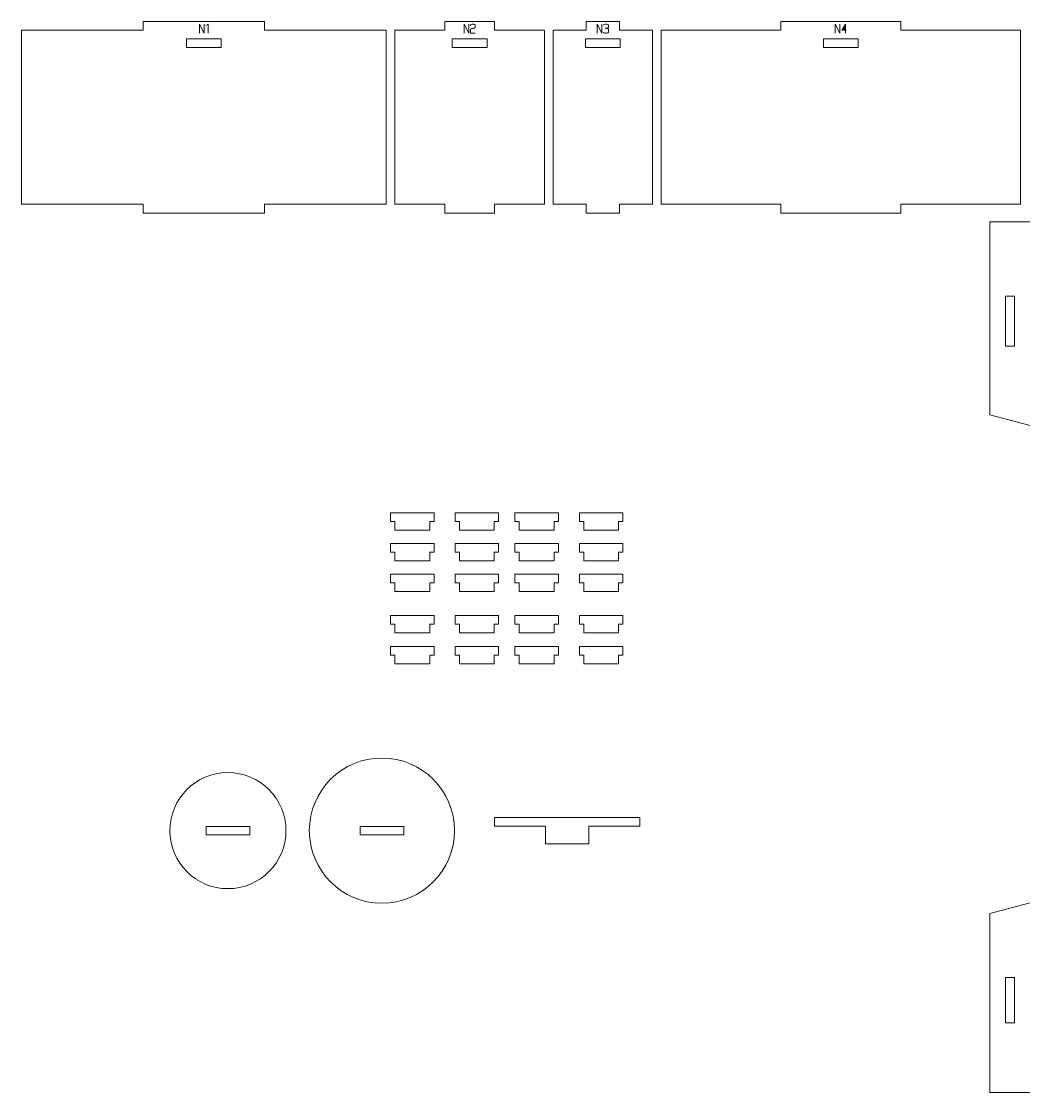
# Model space of a CAD drawing. Header units: centimetres. Extents: x -250 to 250, y -508 to 508.
# Drawn here: x 13.15 to 47.66, y 289.67 to 326.57 of the extents above; entities that cross this region are included whole.
import ezdxf

# ---------------------------------------------------------------- set-up
doc = ezdxf.new("R2010")
doc.units = ezdxf.units.CM
doc.header["$MEASUREMENT"] = 0
doc.layers.add('Capa 1', color=7, linetype='Continuous')

msp = doc.modelspace()

# ---------------------------------------------------------------- hatches: boundary and pattern name
at = {"layer": 'Capa 1', "true_color": 0x3e4095}
h = msp.add_hatch(color=175, dxfattribs=at)
edge = h.paths.add_edge_path()
edge.add_spline(control_points=[(19.28438, 326.16423), (19.28438, 326.16423), (19.28438, 326.48067), (19.28438, 326.48067), (19.28438, 326.48067), (19.44306, 326.16423), (19.44306, 326.16423), (19.44306, 326.16423), (19.44306, 326.48067), (19.44306, 326.48067), (19.44306, 326.48067), (19.44306, 326.16423), (19.44306, 326.16423), (19.44306, 326.16423), (19.28438, 326.48067), (19.28438, 326.48067), (19.28438, 326.48067), (19.28438, 326.16423), (19.28438, 326.16423)], knot_values=[0, 0, 0, 0, 0.16666667, 0.16666667, 0.16666667, 0.33333333, 0.33333333, 0.33333333, 0.5, 0.5, 0.5, 0.66666667, 0.66666667, 0.66666667, 0.83333333, 0.83333333, 0.83333333, 1, 1, 1, 1], degree=3, periodic=1)
h = msp.add_hatch(color=175, dxfattribs=at)
edge = h.paths.add_edge_path()
edge.add_spline(control_points=[(19.58064, 326.48113), (19.58064, 326.48113), (19.50451, 326.42839), (19.50451, 326.42839), (19.50451, 326.42839), (19.58064, 326.48113), (19.58064, 326.48113), (19.58064, 326.48113), (19.58064, 326.16423), (19.58064, 326.16423), (19.58064, 326.16423), (19.58064, 326.48113), (19.58064, 326.48113)], knot_values=[0, 0, 0, 0, 0.25, 0.25, 0.25, 0.5, 0.5, 0.5, 0.75, 0.75, 0.75, 1, 1, 1, 1], degree=3, periodic=1)
h = msp.add_hatch(color=175, dxfattribs=at)
edge = h.paths.add_edge_path()
edge.add_spline(control_points=[(28.39587, 326.16423), (28.39587, 326.16423), (28.39587, 326.48067), (28.39587, 326.48067), (28.39587, 326.48067), (28.55455, 326.16423), (28.55455, 326.16423), (28.55455, 326.16423), (28.55455, 326.48067), (28.55455, 326.48067), (28.55455, 326.48067), (28.55455, 326.16423), (28.55455, 326.16423), (28.55455, 326.16423), (28.39587, 326.48067), (28.39587, 326.48067), (28.39587, 326.48067), (28.39587, 326.16423), (28.39587, 326.16423)], knot_values=[0, 0, 0, 0, 0.16666667, 0.16666667, 0.16666667, 0.33333333, 0.33333333, 0.33333333, 0.5, 0.5, 0.5, 0.66666667, 0.66666667, 0.66666667, 0.83333333, 0.83333333, 0.83333333, 1, 1, 1, 1], degree=3, periodic=1)
h = msp.add_hatch(color=175, dxfattribs=at)
edge = h.paths.add_edge_path()
edge.add_spline(control_points=[(28.61554, 326.16423), (28.61554, 326.16423), (28.61554, 326.29677), (28.61554, 326.29677), (28.61646, 326.30869), (28.62731, 326.31786), (28.6481, 326.32428), (28.65666, 326.3249), (28.66484, 326.32589), (28.67264, 326.32727), (28.68043, 326.32864), (28.68831, 326.33009), (28.69626, 326.33162), (28.71093, 326.33407), (28.72217, 326.33606), (28.72996, 326.33758), (28.73776, 326.33911), (28.74533, 326.3411), (28.75267, 326.34355), (28.77162, 326.35058), (28.7811, 326.3596), (28.7811, 326.3706), (28.7811, 326.3706), (28.7811, 326.44536), (28.7811, 326.44536), (28.7811, 326.45514), (28.77323, 326.46347), (28.75748, 326.47035), (28.74174, 326.47723), (28.72209, 326.48067), (28.69855, 326.48067), (28.67501, 326.48067), (28.65536, 326.47723), (28.63962, 326.47035), (28.62387, 326.46347), (28.616, 326.45514), (28.616, 326.44536), (28.616, 326.44536), (28.616, 326.42289), (28.616, 326.42289), (28.616, 326.42289), (28.616, 326.44536), (28.616, 326.44536), (28.616, 326.45514), (28.62387, 326.46347), (28.63962, 326.47035), (28.65536, 326.47723), (28.67501, 326.48067), (28.69855, 326.48067), (28.72209, 326.48067), (28.74174, 326.47723), (28.75748, 326.47035), (28.77323, 326.46347), (28.7811, 326.45514), (28.7811, 326.44536), (28.7811, 326.44536), (28.7811, 326.3706), (28.7811, 326.3706), (28.7811, 326.3596), (28.77162, 326.35058), (28.75267, 326.34355), (28.74533, 326.3411), (28.73776, 326.33911), (28.72996, 326.33758), (28.72217, 326.33606), (28.71093, 326.33407), (28.69626, 326.33162), (28.68831, 326.33009), (28.68043, 326.32864), (28.67264, 326.32727), (28.66484, 326.32589), (28.65666, 326.3249), (28.6481, 326.32428), (28.62731, 326.31786), (28.61646, 326.30869), (28.61554, 326.29677), (28.61554, 326.29677), (28.61554, 326.16423), (28.61554, 326.16423), (28.61554, 326.16423), (28.77239, 326.16423), (28.77239, 326.16423), (28.77239, 326.16423), (28.61554, 326.16423), (28.61554, 326.16423)], knot_values=[0, 0, 0, 0, 0.03571429, 0.03571429, 0.03571429, 0.07142857, 0.07142857, 0.07142857, 0.10714286, 0.10714286, 0.10714286, 0.14285714, 0.14285714, 0.14285714, 0.17857143, 0.17857143, 0.17857143, 0.21428571, 0.21428571, 0.21428571, 0.25, 0.25, 0.25, 0.28571429, 0.28571429, 0.28571429, 0.32142857, 0.32142857, 0.32142857, 0.35714286, 0.35714286, 0.35714286, 0.39285714, 0.39285714, 0.39285714, 0.42857143, 0.42857143, 0.42857143, 0.46428571, 0.46428571, 0.46428571, 0.5, 0.5, 0.5, 0.53571429, 0.53571429, 0.53571429, 0.57142857, 0.57142857, 0.57142857, 0.60714286, 0.60714286, 0.60714286, 0.64285714, 0.64285714, 0.64285714, 0.67857143, 0.67857143, 0.67857143, 0.71428571, 0.71428571, 0.71428571, 0.75, 0.75, 0.75, 0.78571429, 0.78571429, 0.78571429, 0.82142857, 0.82142857, 0.82142857, 0.85714286, 0.85714286, 0.85714286, 0.89285714, 0.89285714, 0.89285714, 0.92857143, 0.92857143, 0.92857143, 0.96428571, 0.96428571, 0.96428571, 1, 1, 1, 1], degree=3, periodic=1)
h = msp.add_hatch(color=175, dxfattribs=at)
edge = h.paths.add_edge_path()
edge.add_spline(control_points=[(32.97837, 326.16423), (32.97837, 326.16423), (32.97837, 326.48067), (32.97837, 326.48067), (32.97837, 326.48067), (33.13705, 326.16423), (33.13705, 326.16423), (33.13705, 326.16423), (33.13705, 326.48067), (33.13705, 326.48067), (33.13705, 326.48067), (33.13705, 326.16423), (33.13705, 326.16423), (33.13705, 326.16423), (32.97837, 326.48067), (32.97837, 326.48067), (32.97837, 326.48067), (32.97837, 326.16423), (32.97837, 326.16423)], knot_values=[0, 0, 0, 0, 0.16666667, 0.16666667, 0.16666667, 0.33333333, 0.33333333, 0.33333333, 0.5, 0.5, 0.5, 0.66666667, 0.66666667, 0.66666667, 0.83333333, 0.83333333, 0.83333333, 1, 1, 1, 1], degree=3, periodic=1)
h = msp.add_hatch(color=175, dxfattribs=at)
edge = h.paths.add_edge_path()
edge.add_spline(control_points=[(33.28105, 326.16423), (33.25751, 326.16423), (33.23786, 326.16767), (33.22212, 326.17455), (33.20637, 326.18143), (33.1985, 326.18976), (33.1985, 326.19954), (33.1985, 326.18976), (33.20637, 326.18143), (33.22212, 326.17455), (33.23786, 326.16767), (33.25751, 326.16423), (33.28105, 326.16423), (33.30459, 326.16423), (33.32424, 326.16767), (33.33998, 326.17455), (33.35573, 326.18143), (33.3636, 326.18976), (33.3636, 326.19954), (33.3636, 326.19954), (33.3636, 326.30273), (33.3636, 326.30273), (33.3636, 326.31099), (33.35794, 326.31817), (33.34663, 326.32428), (33.33532, 326.3304), (33.30215, 326.33453), (33.24711, 326.33667), (33.30184, 326.34003), (33.33471, 326.34401), (33.34571, 326.34859), (33.35672, 326.35318), (33.36268, 326.36067), (33.3636, 326.37106), (33.3636, 326.37106), (33.3636, 326.44536), (33.3636, 326.44536), (33.3636, 326.45514), (33.35573, 326.46347), (33.33998, 326.47035), (33.32424, 326.47723), (33.30459, 326.48067), (33.28105, 326.48067), (33.25751, 326.48067), (33.23786, 326.47723), (33.22212, 326.47035), (33.20637, 326.46347), (33.1985, 326.45514), (33.1985, 326.44536), (33.1985, 326.45514), (33.20637, 326.46347), (33.22212, 326.47035), (33.23786, 326.47723), (33.25751, 326.48067), (33.28105, 326.48067), (33.30459, 326.48067), (33.32424, 326.47723), (33.33998, 326.47035), (33.35573, 326.46347), (33.3636, 326.45514), (33.3636, 326.44536), (33.3636, 326.44536), (33.3636, 326.37106), (33.3636, 326.37106), (33.36268, 326.36067), (33.35672, 326.35318), (33.34571, 326.34859), (33.33471, 326.34401), (33.30184, 326.34003), (33.24711, 326.33667), (33.30215, 326.33453), (33.33532, 326.3304), (33.34663, 326.32428), (33.35794, 326.31817), (33.3636, 326.31099), (33.3636, 326.30273), (33.3636, 326.30273), (33.3636, 326.19954), (33.3636, 326.19954), (33.3636, 326.18976), (33.35573, 326.18143), (33.33998, 326.17455), (33.32424, 326.16767), (33.30459, 326.16423), (33.28105, 326.16423)], knot_values=[0, 0, 0, 0, 0.03571429, 0.03571429, 0.03571429, 0.07142857, 0.07142857, 0.07142857, 0.10714286, 0.10714286, 0.10714286, 0.14285714, 0.14285714, 0.14285714, 0.17857143, 0.17857143, 0.17857143, 0.21428571, 0.21428571, 0.21428571, 0.25, 0.25, 0.25, 0.28571429, 0.28571429, 0.28571429, 0.32142857, 0.32142857, 0.32142857, 0.35714286, 0.35714286, 0.35714286, 0.39285714, 0.39285714, 0.39285714, 0.42857143, 0.42857143, 0.42857143, 0.46428571, 0.46428571, 0.46428571, 0.5, 0.5, 0.5, 0.53571429, 0.53571429, 0.53571429, 0.57142857, 0.57142857, 0.57142857, 0.60714286, 0.60714286, 0.60714286, 0.64285714, 0.64285714, 0.64285714, 0.67857143, 0.67857143, 0.67857143, 0.71428571, 0.71428571, 0.71428571, 0.75, 0.75, 0.75, 0.78571429, 0.78571429, 0.78571429, 0.82142857, 0.82142857, 0.82142857, 0.85714286, 0.85714286, 0.85714286, 0.89285714, 0.89285714, 0.89285714, 0.92857143, 0.92857143, 0.92857143, 0.96428571, 0.96428571, 0.96428571, 1, 1, 1, 1], degree=3, periodic=1)
h = msp.add_hatch(color=175, dxfattribs=at)
edge = h.paths.add_edge_path()
edge.add_spline(control_points=[(41.17687, 326.16423), (41.17687, 326.16423), (41.17687, 326.48067), (41.17687, 326.48067), (41.17687, 326.48067), (41.33555, 326.16423), (41.33555, 326.16423), (41.33555, 326.16423), (41.33555, 326.48067), (41.33555, 326.48067), (41.33555, 326.48067), (41.33555, 326.16423), (41.33555, 326.16423), (41.33555, 326.16423), (41.17687, 326.48067), (41.17687, 326.48067), (41.17687, 326.48067), (41.17687, 326.16423), (41.17687, 326.16423)], knot_values=[0, 0, 0, 0, 0.16666667, 0.16666667, 0.16666667, 0.33333333, 0.33333333, 0.33333333, 0.5, 0.5, 0.5, 0.66666667, 0.66666667, 0.66666667, 0.83333333, 0.83333333, 0.83333333, 1, 1, 1, 1], degree=3, periodic=1)
h = msp.add_hatch(color=175, dxfattribs=at)
edge = h.paths.add_edge_path()
edge.add_spline(control_points=[(41.52679, 326.26879), (41.52679, 326.26879), (41.52679, 326.48113), (41.52679, 326.48113), (41.52679, 326.48113), (41.397, 326.26879), (41.397, 326.26879), (41.397, 326.26879), (41.52679, 326.26879), (41.52679, 326.26879)], knot_values=[0, 0, 0, 0, 0.33333333, 0.33333333, 0.33333333, 0.66666667, 0.66666667, 0.66666667, 1, 1, 1, 1], degree=3, periodic=1)
h = msp.add_hatch(color=175, dxfattribs=at)
edge = h.paths.add_edge_path()
edge.add_spline(control_points=[(41.52679, 326.26879), (41.52679, 326.26879), (41.52679, 326.16423), (41.52679, 326.16423), (41.52679, 326.16423), (41.52679, 326.26879), (41.52679, 326.26879), (41.52679, 326.26879), (41.397, 326.26879), (41.397, 326.26879), (41.397, 326.26879), (41.52679, 326.48113), (41.52679, 326.48113), (41.52679, 326.48113), (41.52679, 326.26879), (41.52679, 326.26879), (41.52679, 326.26879), (41.5566, 326.26879), (41.5566, 326.26879), (41.5566, 326.26879), (41.52679, 326.26879), (41.52679, 326.26879)], knot_values=[0, 0, 0, 0, 0.14285714, 0.14285714, 0.14285714, 0.28571429, 0.28571429, 0.28571429, 0.42857143, 0.42857143, 0.42857143, 0.57142857, 0.57142857, 0.57142857, 0.71428571, 0.71428571, 0.71428571, 0.85714286, 0.85714286, 0.85714286, 1, 1, 1, 1], degree=3, periodic=1)

# ---------------------------------------------------------------- linework, layer by layer
at = {"layer": 'Capa 1', "color": 240, "lineweight": 9}
for points, knots in [([(13.1506, 326.27063), (13.1506, 326.27063), (13.1506, 320.27063), (13.1506, 320.27063), (13.1506, 320.27063), (17.33854, 320.27063), (17.33854, 320.27063), (17.33854, 320.27063), (17.33854, 319.97063), (17.33854, 319.97063), (17.33854, 319.97063), (21.52647, 319.97063), (21.52647, 319.97063), (21.52647, 319.97063), (21.52647, 320.27063), (21.52647, 320.27063), (21.52647, 320.27063), (25.71441, 320.27063), (25.71441, 320.27063), (25.71441, 320.27063), (25.71441, 326.27063), (25.71441, 326.27063), (25.71441, 326.27063), (21.52647, 326.27063), (21.52647, 326.27063), (21.52647, 326.27063), (21.52647, 326.57063), (21.52647, 326.57063), (21.52647, 326.57063), (17.33854, 326.57063), (17.33854, 326.57063), (17.33854, 326.57063), (17.33854, 326.27063), (17.33854, 326.27063), (17.33854, 326.27063), (13.1506, 326.27063), (13.1506, 326.27063)], [0, 0, 0, 0, 0.08333333, 0.08333333, 0.08333333, 0.16666667, 0.16666667, 0.16666667, 0.25, 0.25, 0.25, 0.33333333, 0.33333333, 0.33333333, 0.41666667, 0.41666667, 0.41666667, 0.5, 0.5, 0.5, 0.58333333, 0.58333333, 0.58333333, 0.66666667, 0.66666667, 0.66666667, 0.75, 0.75, 0.75, 0.83333333, 0.83333333, 0.83333333, 0.91666667, 0.91666667, 0.91666667, 1, 1, 1, 1]), ([(26.01441, 326.27063), (26.01441, 326.27063), (26.01441, 320.27063), (26.01441, 320.27063), (26.01441, 320.27063), (27.73046, 320.27063), (27.73046, 320.27063), (27.73046, 320.27063), (27.73046, 319.97063), (27.73046, 319.97063), (27.73046, 319.97063), (29.44651, 319.97063), (29.44651, 319.97063), (29.44651, 319.97063), (29.44651, 320.27063), (29.44651, 320.27063), (29.44651, 320.27063), (31.16256, 320.27063), (31.16256, 320.27063), (31.16256, 320.27063), (31.16256, 326.27063), (31.16256, 326.27063), (31.16256, 326.27063), (29.44651, 326.27063), (29.44651, 326.27063), (29.44651, 326.27063), (29.44651, 326.57063), (29.44651, 326.57063), (29.44651, 326.57063), (27.73046, 326.57063), (27.73046, 326.57063), (27.73046, 326.57063), (27.73046, 326.27063), (27.73046, 326.27063), (27.73046, 326.27063), (26.01441, 326.27063), (26.01441, 326.27063)], [0, 0, 0, 0, 0.08333333, 0.08333333, 0.08333333, 0.16666667, 0.16666667, 0.16666667, 0.25, 0.25, 0.25, 0.33333333, 0.33333333, 0.33333333, 0.41666667, 0.41666667, 0.41666667, 0.5, 0.5, 0.5, 0.58333333, 0.58333333, 0.58333333, 0.66666667, 0.66666667, 0.66666667, 0.75, 0.75, 0.75, 0.83333333, 0.83333333, 0.83333333, 0.91666667, 0.91666667, 0.91666667, 1, 1, 1, 1]), ([(31.46256, 326.27063), (31.46256, 326.27063), (31.46256, 320.27063), (31.46256, 320.27063), (31.46256, 320.27063), (32.60151, 320.27063), (32.60151, 320.27063), (32.60151, 320.27063), (32.60151, 319.97063), (32.60151, 319.97063), (32.60151, 319.97063), (33.74046, 319.97063), (33.74046, 319.97063), (33.74046, 319.97063), (33.74046, 320.27063), (33.74046, 320.27063), (33.74046, 320.27063), (34.87941, 320.27063), (34.87941, 320.27063), (34.87941, 320.27063), (34.87941, 326.27063), (34.87941, 326.27063), (34.87941, 326.27063), (33.74046, 326.27063), (33.74046, 326.27063), (33.74046, 326.27063), (33.74046, 326.57063), (33.74046, 326.57063), (33.74046, 326.57063), (32.60151, 326.57063), (32.60151, 326.57063), (32.60151, 326.57063), (32.60151, 326.27063), (32.60151, 326.27063), (32.60151, 326.27063), (31.46256, 326.27063), (31.46256, 326.27063)], [0, 0, 0, 0, 0.08333333, 0.08333333, 0.08333333, 0.16666667, 0.16666667, 0.16666667, 0.25, 0.25, 0.25, 0.33333333, 0.33333333, 0.33333333, 0.41666667, 0.41666667, 0.41666667, 0.5, 0.5, 0.5, 0.58333333, 0.58333333, 0.58333333, 0.66666667, 0.66666667, 0.66666667, 0.75, 0.75, 0.75, 0.83333333, 0.83333333, 0.83333333, 0.91666667, 0.91666667, 0.91666667, 1, 1, 1, 1]), ([(35.17941, 326.27063), (35.17941, 326.27063), (35.17941, 320.27063), (35.17941, 320.27063), (35.17941, 320.27063), (39.3043, 320.27063), (39.3043, 320.27063), (39.3043, 320.27063), (39.3043, 319.97063), (39.3043, 319.97063), (39.3043, 319.97063), (43.42918, 319.97063), (43.42918, 319.97063), (43.42918, 319.97063), (43.42918, 320.27063), (43.42918, 320.27063), (43.42918, 320.27063), (47.55407, 320.27063), (47.55407, 320.27063), (47.55407, 320.27063), (47.55407, 326.27063), (47.55407, 326.27063), (47.55407, 326.27063), (43.42918, 326.27063), (43.42918, 326.27063), (43.42918, 326.27063), (43.42918, 326.57063), (43.42918, 326.57063), (43.42918, 326.57063), (39.3043, 326.57063), (39.3043, 326.57063), (39.3043, 326.57063), (39.3043, 326.27063), (39.3043, 326.27063), (39.3043, 326.27063), (35.17941, 326.27063), (35.17941, 326.27063)], [0, 0, 0, 0, 0.08333333, 0.08333333, 0.08333333, 0.16666667, 0.16666667, 0.16666667, 0.25, 0.25, 0.25, 0.33333333, 0.33333333, 0.33333333, 0.41666667, 0.41666667, 0.41666667, 0.5, 0.5, 0.5, 0.58333333, 0.58333333, 0.58333333, 0.66666667, 0.66666667, 0.66666667, 0.75, 0.75, 0.75, 0.83333333, 0.83333333, 0.83333333, 0.91666667, 0.91666667, 0.91666667, 1, 1, 1, 1]), ([(18.83251, 325.67076), (18.83251, 325.67076), (20.03251, 325.67076), (20.03251, 325.67076), (20.03251, 325.67076), (20.03251, 325.97076), (20.03251, 325.97076), (20.03251, 325.97076), (18.83251, 325.97076), (18.83251, 325.97076), (18.83251, 325.97076), (18.83251, 325.67076), (18.83251, 325.67076)], [0, 0, 0, 0, 0.25, 0.25, 0.25, 0.5, 0.5, 0.5, 0.75, 0.75, 0.75, 1, 1, 1, 1]), ([(27.98849, 325.67076), (27.98849, 325.67076), (29.18849, 325.67076), (29.18849, 325.67076), (29.18849, 325.67076), (29.18849, 325.97076), (29.18849, 325.97076), (29.18849, 325.97076), (27.98849, 325.97076), (27.98849, 325.97076), (27.98849, 325.97076), (27.98849, 325.67076), (27.98849, 325.67076)], [0, 0, 0, 0, 0.25, 0.25, 0.25, 0.5, 0.5, 0.5, 0.75, 0.75, 0.75, 1, 1, 1, 1]), ([(32.57099, 325.67076), (32.57099, 325.67076), (33.77099, 325.67076), (33.77099, 325.67076), (33.77099, 325.67076), (33.77099, 325.97076), (33.77099, 325.97076), (33.77099, 325.97076), (32.57099, 325.97076), (32.57099, 325.97076), (32.57099, 325.97076), (32.57099, 325.67076), (32.57099, 325.67076)], [0, 0, 0, 0, 0.25, 0.25, 0.25, 0.5, 0.5, 0.5, 0.75, 0.75, 0.75, 1, 1, 1, 1]), ([(40.76674, 325.67076), (40.76674, 325.67076), (41.96674, 325.67076), (41.96674, 325.67076), (41.96674, 325.67076), (41.96674, 325.97076), (41.96674, 325.97076), (41.96674, 325.97076), (40.76674, 325.97076), (40.76674, 325.97076), (40.76674, 325.97076), (40.76674, 325.67076), (40.76674, 325.67076)], [0, 0, 0, 0, 0.25, 0.25, 0.25, 0.5, 0.5, 0.5, 0.75, 0.75, 0.75, 1, 1, 1, 1]), ([(79.53758, 319.67063), (79.53758, 319.67063), (79.53758, 313.01846), (79.53758, 313.01846), (79.53758, 313.01846), (76.23323, 312.14889), (76.23323, 312.14889), (76.23323, 312.14889), (76.23323, 289.67064), (76.23323, 289.67064), (76.23323, 289.67064), (67.18975, 289.67064), (67.18975, 289.67064), (67.18975, 289.67064), (57.40714, 306.19237), (57.40714, 306.19237), (57.40714, 306.19237), (57.40714, 296.71411), (57.40714, 296.71411), (57.40714, 296.71411), (60.71148, 295.84454), (60.71148, 295.84454), (60.71148, 295.84454), (60.71148, 289.67064), (60.71148, 289.67064), (60.71148, 289.67064), (46.49409, 289.67064), (46.49409, 289.67064), (46.49409, 289.67064), (46.49409, 295.84454), (46.49409, 295.84454), (46.49409, 295.84454), (49.79844, 296.71411), (49.79844, 296.71411), (49.79844, 296.71411), (49.79844, 312.14889), (49.79844, 312.14889), (49.79844, 312.14889), (46.49409, 313.01846), (46.49409, 313.01846), (46.49409, 313.01846), (46.49409, 319.67063), (46.49409, 319.67063), (46.49409, 319.67063), (59.53758, 319.67063), (59.53758, 319.67063), (59.53758, 319.67063), (68.58106, 303.40976), (68.58106, 303.40976), (68.58106, 303.40976), (68.58106, 312.14889), (68.58106, 312.14889), (68.58106, 312.14889), (65.27671, 313.01846), (65.27671, 313.01846), (65.27671, 313.01846), (65.27671, 319.66917), (65.27671, 319.66917), (65.27671, 319.66917), (79.53758, 319.67063), (79.53758, 319.67063)], [0, 0, 0, 0, 0.05, 0.05, 0.05, 0.1, 0.1, 0.1, 0.15, 0.15, 0.15, 0.2, 0.2, 0.2, 0.25, 0.25, 0.25, 0.3, 0.3, 0.3, 0.35, 0.35, 0.35, 0.4, 0.4, 0.4, 0.45, 0.45, 0.45, 0.5, 0.5, 0.5, 0.55, 0.55, 0.55, 0.6, 0.6, 0.6, 0.65, 0.65, 0.65, 0.7, 0.7, 0.7, 0.75, 0.75, 0.75, 0.8, 0.8, 0.8, 0.85, 0.85, 0.85, 0.9, 0.9, 0.9, 0.95, 0.95, 0.95, 1, 1, 1, 1]), ([(47.34262, 315.38909), (47.34262, 315.38909), (47.34262, 317.10559), (47.34262, 317.10559), (47.34262, 317.10559), (47.04262, 317.10559), (47.04262, 317.10559), (47.04262, 317.10559), (47.04262, 315.38909), (47.04262, 315.38909), (47.04262, 315.38909), (47.34262, 315.38909), (47.34262, 315.38909)], [0, 0, 0, 0, 0.25, 0.25, 0.25, 0.5, 0.5, 0.5, 0.75, 0.75, 0.75, 1, 1, 1, 1]), ([(27.21391, 309.34676), (27.21391, 309.34676), (27.21391, 309.04676), (27.21391, 309.04676), (27.21391, 309.04676), (26.01391, 309.04676), (26.01391, 309.04676), (26.01391, 309.04676), (26.01391, 309.34676), (26.01391, 309.34676), (26.01391, 309.34676), (25.86391, 309.34676), (25.86391, 309.34676), (25.86391, 309.34676), (25.86391, 309.64676), (25.86391, 309.64676), (25.86391, 309.64676), (27.36391, 309.64676), (27.36391, 309.64676), (27.36391, 309.64676), (27.36391, 309.34676), (27.36391, 309.34676), (27.36391, 309.34676), (27.21391, 309.34676), (27.21391, 309.34676)], [0, 0, 0, 0, 0.125, 0.125, 0.125, 0.25, 0.25, 0.25, 0.375, 0.375, 0.375, 0.5, 0.5, 0.5, 0.625, 0.625, 0.625, 0.75, 0.75, 0.75, 0.875, 0.875, 0.875, 1, 1, 1, 1]), ([(29.43424, 309.34676), (29.43424, 309.34676), (29.43424, 309.04676), (29.43424, 309.04676), (29.43424, 309.04676), (28.23424, 309.04676), (28.23424, 309.04676), (28.23424, 309.04676), (28.23424, 309.34676), (28.23424, 309.34676), (28.23424, 309.34676), (28.08424, 309.34676), (28.08424, 309.34676), (28.08424, 309.34676), (28.08424, 309.64676), (28.08424, 309.64676), (28.08424, 309.64676), (29.58424, 309.64676), (29.58424, 309.64676), (29.58424, 309.64676), (29.58424, 309.34676), (29.58424, 309.34676), (29.58424, 309.34676), (29.43424, 309.34676), (29.43424, 309.34676)], [0, 0, 0, 0, 0.125, 0.125, 0.125, 0.25, 0.25, 0.25, 0.375, 0.375, 0.375, 0.5, 0.5, 0.5, 0.625, 0.625, 0.625, 0.75, 0.75, 0.75, 0.875, 0.875, 0.875, 1, 1, 1, 1]), ([(31.49416, 309.34676), (31.49416, 309.34676), (31.49416, 309.04676), (31.49416, 309.04676), (31.49416, 309.04676), (30.29416, 309.04676), (30.29416, 309.04676), (30.29416, 309.04676), (30.29416, 309.34676), (30.29416, 309.34676), (30.29416, 309.34676), (30.14416, 309.34676), (30.14416, 309.34676), (30.14416, 309.34676), (30.14416, 309.64676), (30.14416, 309.64676), (30.14416, 309.64676), (31.64416, 309.64676), (31.64416, 309.64676), (31.64416, 309.64676), (31.64416, 309.34676), (31.64416, 309.34676), (31.64416, 309.34676), (31.49416, 309.34676), (31.49416, 309.34676)], [0, 0, 0, 0, 0.125, 0.125, 0.125, 0.25, 0.25, 0.25, 0.375, 0.375, 0.375, 0.5, 0.5, 0.5, 0.625, 0.625, 0.625, 0.75, 0.75, 0.75, 0.875, 0.875, 0.875, 1, 1, 1, 1]), ([(33.71449, 309.34676), (33.71449, 309.34676), (33.71449, 309.04676), (33.71449, 309.04676), (33.71449, 309.04676), (32.51449, 309.04676), (32.51449, 309.04676), (32.51449, 309.04676), (32.51449, 309.34676), (32.51449, 309.34676), (32.51449, 309.34676), (32.36449, 309.34676), (32.36449, 309.34676), (32.36449, 309.34676), (32.36449, 309.64676), (32.36449, 309.64676), (32.36449, 309.64676), (33.86449, 309.64676), (33.86449, 309.64676), (33.86449, 309.64676), (33.86449, 309.34676), (33.86449, 309.34676), (33.86449, 309.34676), (33.71449, 309.34676), (33.71449, 309.34676)], [0, 0, 0, 0, 0.125, 0.125, 0.125, 0.25, 0.25, 0.25, 0.375, 0.375, 0.375, 0.5, 0.5, 0.5, 0.625, 0.625, 0.625, 0.75, 0.75, 0.75, 0.875, 0.875, 0.875, 1, 1, 1, 1]), ([(27.21391, 308.29096), (27.21391, 308.29096), (27.21391, 307.99096), (27.21391, 307.99096), (27.21391, 307.99096), (26.01391, 307.99096), (26.01391, 307.99096), (26.01391, 307.99096), (26.01391, 308.29096), (26.01391, 308.29096), (26.01391, 308.29096), (25.86391, 308.29096), (25.86391, 308.29096), (25.86391, 308.29096), (25.86391, 308.59096), (25.86391, 308.59096), (25.86391, 308.59096), (27.36391, 308.59096), (27.36391, 308.59096), (27.36391, 308.59096), (27.36391, 308.29096), (27.36391, 308.29096), (27.36391, 308.29096), (27.21391, 308.29096), (27.21391, 308.29096)], [0, 0, 0, 0, 0.125, 0.125, 0.125, 0.25, 0.25, 0.25, 0.375, 0.375, 0.375, 0.5, 0.5, 0.5, 0.625, 0.625, 0.625, 0.75, 0.75, 0.75, 0.875, 0.875, 0.875, 1, 1, 1, 1]), ([(29.43424, 308.29096), (29.43424, 308.29096), (29.43424, 307.99096), (29.43424, 307.99096), (29.43424, 307.99096), (28.23424, 307.99096), (28.23424, 307.99096), (28.23424, 307.99096), (28.23424, 308.29096), (28.23424, 308.29096), (28.23424, 308.29096), (28.08424, 308.29096), (28.08424, 308.29096), (28.08424, 308.29096), (28.08424, 308.59096), (28.08424, 308.59096), (28.08424, 308.59096), (29.58424, 308.59096), (29.58424, 308.59096), (29.58424, 308.59096), (29.58424, 308.29096), (29.58424, 308.29096), (29.58424, 308.29096), (29.43424, 308.29096), (29.43424, 308.29096)], [0, 0, 0, 0, 0.125, 0.125, 0.125, 0.25, 0.25, 0.25, 0.375, 0.375, 0.375, 0.5, 0.5, 0.5, 0.625, 0.625, 0.625, 0.75, 0.75, 0.75, 0.875, 0.875, 0.875, 1, 1, 1, 1]), ([(31.49416, 308.29096), (31.49416, 308.29096), (31.49416, 307.99096), (31.49416, 307.99096), (31.49416, 307.99096), (30.29416, 307.99096), (30.29416, 307.99096), (30.29416, 307.99096), (30.29416, 308.29096), (30.29416, 308.29096), (30.29416, 308.29096), (30.14416, 308.29096), (30.14416, 308.29096), (30.14416, 308.29096), (30.14416, 308.59096), (30.14416, 308.59096), (30.14416, 308.59096), (31.64416, 308.59096), (31.64416, 308.59096), (31.64416, 308.59096), (31.64416, 308.29096), (31.64416, 308.29096), (31.64416, 308.29096), (31.49416, 308.29096), (31.49416, 308.29096)], [0, 0, 0, 0, 0.125, 0.125, 0.125, 0.25, 0.25, 0.25, 0.375, 0.375, 0.375, 0.5, 0.5, 0.5, 0.625, 0.625, 0.625, 0.75, 0.75, 0.75, 0.875, 0.875, 0.875, 1, 1, 1, 1]), ([(33.71449, 308.29096), (33.71449, 308.29096), (33.71449, 307.99096), (33.71449, 307.99096), (33.71449, 307.99096), (32.51449, 307.99096), (32.51449, 307.99096), (32.51449, 307.99096), (32.51449, 308.29096), (32.51449, 308.29096), (32.51449, 308.29096), (32.36449, 308.29096), (32.36449, 308.29096), (32.36449, 308.29096), (32.36449, 308.59096), (32.36449, 308.59096), (32.36449, 308.59096), (33.86449, 308.59096), (33.86449, 308.59096), (33.86449, 308.59096), (33.86449, 308.29096), (33.86449, 308.29096), (33.86449, 308.29096), (33.71449, 308.29096), (33.71449, 308.29096)], [0, 0, 0, 0, 0.125, 0.125, 0.125, 0.25, 0.25, 0.25, 0.375, 0.375, 0.375, 0.5, 0.5, 0.5, 0.625, 0.625, 0.625, 0.75, 0.75, 0.75, 0.875, 0.875, 0.875, 1, 1, 1, 1]), ([(27.21391, 307.23009), (27.21391, 307.23009), (27.21391, 306.93009), (27.21391, 306.93009), (27.21391, 306.93009), (26.01391, 306.93009), (26.01391, 306.93009), (26.01391, 306.93009), (26.01391, 307.23009), (26.01391, 307.23009), (26.01391, 307.23009), (25.86391, 307.23009), (25.86391, 307.23009), (25.86391, 307.23009), (25.86391, 307.53009), (25.86391, 307.53009), (25.86391, 307.53009), (27.36391, 307.53009), (27.36391, 307.53009), (27.36391, 307.53009), (27.36391, 307.23009), (27.36391, 307.23009), (27.36391, 307.23009), (27.21391, 307.23009), (27.21391, 307.23009)], [0, 0, 0, 0, 0.125, 0.125, 0.125, 0.25, 0.25, 0.25, 0.375, 0.375, 0.375, 0.5, 0.5, 0.5, 0.625, 0.625, 0.625, 0.75, 0.75, 0.75, 0.875, 0.875, 0.875, 1, 1, 1, 1]), ([(29.43424, 307.23009), (29.43424, 307.23009), (29.43424, 306.93009), (29.43424, 306.93009), (29.43424, 306.93009), (28.23424, 306.93009), (28.23424, 306.93009), (28.23424, 306.93009), (28.23424, 307.23009), (28.23424, 307.23009), (28.23424, 307.23009), (28.08424, 307.23009), (28.08424, 307.23009), (28.08424, 307.23009), (28.08424, 307.53009), (28.08424, 307.53009), (28.08424, 307.53009), (29.58424, 307.53009), (29.58424, 307.53009), (29.58424, 307.53009), (29.58424, 307.23009), (29.58424, 307.23009), (29.58424, 307.23009), (29.43424, 307.23009), (29.43424, 307.23009)], [0, 0, 0, 0, 0.125, 0.125, 0.125, 0.25, 0.25, 0.25, 0.375, 0.375, 0.375, 0.5, 0.5, 0.5, 0.625, 0.625, 0.625, 0.75, 0.75, 0.75, 0.875, 0.875, 0.875, 1, 1, 1, 1]), ([(31.49416, 307.23009), (31.49416, 307.23009), (31.49416, 306.93009), (31.49416, 306.93009), (31.49416, 306.93009), (30.29416, 306.93009), (30.29416, 306.93009), (30.29416, 306.93009), (30.29416, 307.23009), (30.29416, 307.23009), (30.29416, 307.23009), (30.14416, 307.23009), (30.14416, 307.23009), (30.14416, 307.23009), (30.14416, 307.53009), (30.14416, 307.53009), (30.14416, 307.53009), (31.64416, 307.53009), (31.64416, 307.53009), (31.64416, 307.53009), (31.64416, 307.23009), (31.64416, 307.23009), (31.64416, 307.23009), (31.49416, 307.23009), (31.49416, 307.23009)], [0, 0, 0, 0, 0.125, 0.125, 0.125, 0.25, 0.25, 0.25, 0.375, 0.375, 0.375, 0.5, 0.5, 0.5, 0.625, 0.625, 0.625, 0.75, 0.75, 0.75, 0.875, 0.875, 0.875, 1, 1, 1, 1]), ([(33.71449, 307.23009), (33.71449, 307.23009), (33.71449, 306.93009), (33.71449, 306.93009), (33.71449, 306.93009), (32.51449, 306.93009), (32.51449, 306.93009), (32.51449, 306.93009), (32.51449, 307.23009), (32.51449, 307.23009), (32.51449, 307.23009), (32.36449, 307.23009), (32.36449, 307.23009), (32.36449, 307.23009), (32.36449, 307.53009), (32.36449, 307.53009), (32.36449, 307.53009), (33.86449, 307.53009), (33.86449, 307.53009), (33.86449, 307.53009), (33.86449, 307.23009), (33.86449, 307.23009), (33.86449, 307.23009), (33.71449, 307.23009), (33.71449, 307.23009)], [0, 0, 0, 0, 0.125, 0.125, 0.125, 0.25, 0.25, 0.25, 0.375, 0.375, 0.375, 0.5, 0.5, 0.5, 0.625, 0.625, 0.625, 0.75, 0.75, 0.75, 0.875, 0.875, 0.875, 1, 1, 1, 1]), ([(27.21391, 305.80262), (27.21391, 305.80262), (27.21391, 305.50262), (27.21391, 305.50262), (27.21391, 305.50262), (26.01391, 305.50262), (26.01391, 305.50262), (26.01391, 305.50262), (26.01391, 305.80262), (26.01391, 305.80262), (26.01391, 305.80262), (25.86391, 305.80262), (25.86391, 305.80262), (25.86391, 305.80262), (25.86391, 306.10262), (25.86391, 306.10262), (25.86391, 306.10262), (27.36391, 306.10262), (27.36391, 306.10262), (27.36391, 306.10262), (27.36391, 305.80262), (27.36391, 305.80262), (27.36391, 305.80262), (27.21391, 305.80262), (27.21391, 305.80262)], [0, 0, 0, 0, 0.125, 0.125, 0.125, 0.25, 0.25, 0.25, 0.375, 0.375, 0.375, 0.5, 0.5, 0.5, 0.625, 0.625, 0.625, 0.75, 0.75, 0.75, 0.875, 0.875, 0.875, 1, 1, 1, 1]), ([(29.43424, 305.80262), (29.43424, 305.80262), (29.43424, 305.50262), (29.43424, 305.50262), (29.43424, 305.50262), (28.23424, 305.50262), (28.23424, 305.50262), (28.23424, 305.50262), (28.23424, 305.80262), (28.23424, 305.80262), (28.23424, 305.80262), (28.08424, 305.80262), (28.08424, 305.80262), (28.08424, 305.80262), (28.08424, 306.10262), (28.08424, 306.10262), (28.08424, 306.10262), (29.58424, 306.10262), (29.58424, 306.10262), (29.58424, 306.10262), (29.58424, 305.80262), (29.58424, 305.80262), (29.58424, 305.80262), (29.43424, 305.80262), (29.43424, 305.80262)], [0, 0, 0, 0, 0.125, 0.125, 0.125, 0.25, 0.25, 0.25, 0.375, 0.375, 0.375, 0.5, 0.5, 0.5, 0.625, 0.625, 0.625, 0.75, 0.75, 0.75, 0.875, 0.875, 0.875, 1, 1, 1, 1]), ([(31.49416, 305.80262), (31.49416, 305.80262), (31.49416, 305.50262), (31.49416, 305.50262), (31.49416, 305.50262), (30.29416, 305.50262), (30.29416, 305.50262), (30.29416, 305.50262), (30.29416, 305.80262), (30.29416, 305.80262), (30.29416, 305.80262), (30.14416, 305.80262), (30.14416, 305.80262), (30.14416, 305.80262), (30.14416, 306.10262), (30.14416, 306.10262), (30.14416, 306.10262), (31.64416, 306.10262), (31.64416, 306.10262), (31.64416, 306.10262), (31.64416, 305.80262), (31.64416, 305.80262), (31.64416, 305.80262), (31.49416, 305.80262), (31.49416, 305.80262)], [0, 0, 0, 0, 0.125, 0.125, 0.125, 0.25, 0.25, 0.25, 0.375, 0.375, 0.375, 0.5, 0.5, 0.5, 0.625, 0.625, 0.625, 0.75, 0.75, 0.75, 0.875, 0.875, 0.875, 1, 1, 1, 1]), ([(33.71449, 305.80262), (33.71449, 305.80262), (33.71449, 305.50262), (33.71449, 305.50262), (33.71449, 305.50262), (32.51449, 305.50262), (32.51449, 305.50262), (32.51449, 305.50262), (32.51449, 305.80262), (32.51449, 305.80262), (32.51449, 305.80262), (32.36449, 305.80262), (32.36449, 305.80262), (32.36449, 305.80262), (32.36449, 306.10262), (32.36449, 306.10262), (32.36449, 306.10262), (33.86449, 306.10262), (33.86449, 306.10262), (33.86449, 306.10262), (33.86449, 305.80262), (33.86449, 305.80262), (33.86449, 305.80262), (33.71449, 305.80262), (33.71449, 305.80262)], [0, 0, 0, 0, 0.125, 0.125, 0.125, 0.25, 0.25, 0.25, 0.375, 0.375, 0.375, 0.5, 0.5, 0.5, 0.625, 0.625, 0.625, 0.75, 0.75, 0.75, 0.875, 0.875, 0.875, 1, 1, 1, 1]), ([(27.21391, 304.74175), (27.21391, 304.74175), (27.21391, 304.44175), (27.21391, 304.44175), (27.21391, 304.44175), (26.01391, 304.44175), (26.01391, 304.44175), (26.01391, 304.44175), (26.01391, 304.74175), (26.01391, 304.74175), (26.01391, 304.74175), (25.86391, 304.74175), (25.86391, 304.74175), (25.86391, 304.74175), (25.86391, 305.04175), (25.86391, 305.04175), (25.86391, 305.04175), (27.36391, 305.04175), (27.36391, 305.04175), (27.36391, 305.04175), (27.36391, 304.74175), (27.36391, 304.74175), (27.36391, 304.74175), (27.21391, 304.74175), (27.21391, 304.74175)], [0, 0, 0, 0, 0.125, 0.125, 0.125, 0.25, 0.25, 0.25, 0.375, 0.375, 0.375, 0.5, 0.5, 0.5, 0.625, 0.625, 0.625, 0.75, 0.75, 0.75, 0.875, 0.875, 0.875, 1, 1, 1, 1]), ([(29.43424, 304.74175), (29.43424, 304.74175), (29.43424, 304.44175), (29.43424, 304.44175), (29.43424, 304.44175), (28.23424, 304.44175), (28.23424, 304.44175), (28.23424, 304.44175), (28.23424, 304.74175), (28.23424, 304.74175), (28.23424, 304.74175), (28.08424, 304.74175), (28.08424, 304.74175), (28.08424, 304.74175), (28.08424, 305.04175), (28.08424, 305.04175), (28.08424, 305.04175), (29.58424, 305.04175), (29.58424, 305.04175), (29.58424, 305.04175), (29.58424, 304.74175), (29.58424, 304.74175), (29.58424, 304.74175), (29.43424, 304.74175), (29.43424, 304.74175)], [0, 0, 0, 0, 0.125, 0.125, 0.125, 0.25, 0.25, 0.25, 0.375, 0.375, 0.375, 0.5, 0.5, 0.5, 0.625, 0.625, 0.625, 0.75, 0.75, 0.75, 0.875, 0.875, 0.875, 1, 1, 1, 1]), ([(31.49416, 304.74175), (31.49416, 304.74175), (31.49416, 304.44175), (31.49416, 304.44175), (31.49416, 304.44175), (30.29416, 304.44175), (30.29416, 304.44175), (30.29416, 304.44175), (30.29416, 304.74175), (30.29416, 304.74175), (30.29416, 304.74175), (30.14416, 304.74175), (30.14416, 304.74175), (30.14416, 304.74175), (30.14416, 305.04175), (30.14416, 305.04175), (30.14416, 305.04175), (31.64416, 305.04175), (31.64416, 305.04175), (31.64416, 305.04175), (31.64416, 304.74175), (31.64416, 304.74175), (31.64416, 304.74175), (31.49416, 304.74175), (31.49416, 304.74175)], [0, 0, 0, 0, 0.125, 0.125, 0.125, 0.25, 0.25, 0.25, 0.375, 0.375, 0.375, 0.5, 0.5, 0.5, 0.625, 0.625, 0.625, 0.75, 0.75, 0.75, 0.875, 0.875, 0.875, 1, 1, 1, 1]), ([(33.71449, 304.74175), (33.71449, 304.74175), (33.71449, 304.44175), (33.71449, 304.44175), (33.71449, 304.44175), (32.51449, 304.44175), (32.51449, 304.44175), (32.51449, 304.44175), (32.51449, 304.74175), (32.51449, 304.74175), (32.51449, 304.74175), (32.36449, 304.74175), (32.36449, 304.74175), (32.36449, 304.74175), (32.36449, 305.04175), (32.36449, 305.04175), (32.36449, 305.04175), (33.86449, 305.04175), (33.86449, 305.04175), (33.86449, 305.04175), (33.86449, 304.74175), (33.86449, 304.74175), (33.86449, 304.74175), (33.71449, 304.74175), (33.71449, 304.74175)], [0, 0, 0, 0, 0.125, 0.125, 0.125, 0.25, 0.25, 0.25, 0.375, 0.375, 0.375, 0.5, 0.5, 0.5, 0.625, 0.625, 0.625, 0.75, 0.75, 0.75, 0.875, 0.875, 0.875, 1, 1, 1, 1]), ([(25.56359, 301.19516), (26.9443, 301.19516), (28.06359, 300.07587), (28.06359, 298.69516), (28.06359, 297.31445), (26.9443, 296.19516), (25.56359, 296.19516), (24.18288, 296.19516), (23.06359, 297.31445), (23.06359, 298.69516), (23.06359, 300.07587), (24.18288, 301.19516), (25.56359, 301.19516)], [0, 0, 0, 0, 0.25, 0.25, 0.25, 0.5, 0.5, 0.5, 0.75, 0.75, 0.75, 1, 1, 1, 1]), ([(20.26093, 300.69516), (21.3655, 300.69516), (22.26093, 299.79973), (22.26093, 298.69516), (22.26093, 297.59059), (21.3655, 296.69516), (20.26093, 296.69516), (19.15636, 296.69516), (18.26093, 297.59059), (18.26093, 298.69516), (18.26093, 299.79973), (19.15636, 300.69516), (20.26093, 300.69516)], [0, 0, 0, 0, 0.25, 0.25, 0.25, 0.5, 0.5, 0.5, 0.75, 0.75, 0.75, 1, 1, 1, 1]), ([(29.44316, 299.14516), (29.44316, 299.14516), (34.44316, 299.14516), (34.44316, 299.14516), (34.44316, 299.14516), (34.44316, 298.84516), (34.44316, 298.84516), (34.44316, 298.84516), (32.69316, 298.84516), (32.69316, 298.84516), (32.69316, 298.84516), (32.69316, 298.24516), (32.69316, 298.24516), (32.69316, 298.24516), (31.19316, 298.24516), (31.19316, 298.24516), (31.19316, 298.24516), (31.19316, 298.84516), (31.19316, 298.84516), (31.19316, 298.84516), (29.44316, 298.84516), (29.44316, 298.84516), (29.44316, 298.84516), (29.44316, 299.14516), (29.44316, 299.14516)], [0, 0, 0, 0, 0.125, 0.125, 0.125, 0.25, 0.25, 0.25, 0.375, 0.375, 0.375, 0.5, 0.5, 0.5, 0.625, 0.625, 0.625, 0.75, 0.75, 0.75, 0.875, 0.875, 0.875, 1, 1, 1, 1]), ([(19.51093, 298.84016), (19.51093, 298.84016), (21.01093, 298.84016), (21.01093, 298.84016), (21.01093, 298.84016), (21.01093, 298.55016), (21.01093, 298.55016), (21.01093, 298.55016), (19.51093, 298.55016), (19.51093, 298.55016), (19.51093, 298.55016), (19.51093, 298.84016), (19.51093, 298.84016)], [0, 0, 0, 0, 0.25, 0.25, 0.25, 0.5, 0.5, 0.5, 0.75, 0.75, 0.75, 1, 1, 1, 1]), ([(24.81359, 298.84016), (24.81359, 298.84016), (26.31359, 298.84016), (26.31359, 298.84016), (26.31359, 298.84016), (26.31359, 298.55016), (26.31359, 298.55016), (26.31359, 298.55016), (24.81359, 298.55016), (24.81359, 298.55016), (24.81359, 298.55016), (24.81359, 298.84016), (24.81359, 298.84016)], [0, 0, 0, 0, 0.25, 0.25, 0.25, 0.5, 0.5, 0.5, 0.75, 0.75, 0.75, 1, 1, 1, 1]), ([(47.34262, 292.07625), (47.34262, 292.07625), (47.34262, 293.63334), (47.34262, 293.63334), (47.34262, 293.63334), (47.04262, 293.63334), (47.04262, 293.63334), (47.04262, 293.63334), (47.04262, 292.07625), (47.04262, 292.07625), (47.04262, 292.07625), (47.34262, 292.07625), (47.34262, 292.07625)], [0, 0, 0, 0, 0.25, 0.25, 0.25, 0.5, 0.5, 0.5, 0.75, 0.75, 0.75, 1, 1, 1, 1])]:
    msp.add_open_spline(points, degree=3, knots=knots, dxfattribs=at)
at = {"layer": 'Capa 1', "color": 114, "lineweight": 9}
for points, knots in [([(19.28438, 326.16423), (19.28438, 326.16423), (19.28438, 326.48067), (19.28438, 326.48067), (19.28438, 326.48067), (19.44306, 326.16423), (19.44306, 326.16423), (19.44306, 326.16423), (19.44306, 326.48067), (19.44306, 326.48067), (19.44306, 326.48067), (19.44306, 326.16423), (19.44306, 326.16423), (19.44306, 326.16423), (19.28438, 326.48067), (19.28438, 326.48067), (19.28438, 326.48067), (19.28438, 326.16423), (19.28438, 326.16423)], [0, 0, 0, 0, 0.16666667, 0.16666667, 0.16666667, 0.33333333, 0.33333333, 0.33333333, 0.5, 0.5, 0.5, 0.66666667, 0.66666667, 0.66666667, 0.83333333, 0.83333333, 0.83333333, 1, 1, 1, 1]), ([(19.58064, 326.48113), (19.58064, 326.48113), (19.50451, 326.42839), (19.50451, 326.42839), (19.50451, 326.42839), (19.58064, 326.48113), (19.58064, 326.48113), (19.58064, 326.48113), (19.58064, 326.16423), (19.58064, 326.16423), (19.58064, 326.16423), (19.58064, 326.48113), (19.58064, 326.48113)], [0, 0, 0, 0, 0.25, 0.25, 0.25, 0.5, 0.5, 0.5, 0.75, 0.75, 0.75, 1, 1, 1, 1]), ([(28.39587, 326.16423), (28.39587, 326.16423), (28.39587, 326.48067), (28.39587, 326.48067), (28.39587, 326.48067), (28.55455, 326.16423), (28.55455, 326.16423), (28.55455, 326.16423), (28.55455, 326.48067), (28.55455, 326.48067), (28.55455, 326.48067), (28.55455, 326.16423), (28.55455, 326.16423), (28.55455, 326.16423), (28.39587, 326.48067), (28.39587, 326.48067), (28.39587, 326.48067), (28.39587, 326.16423), (28.39587, 326.16423)], [0, 0, 0, 0, 0.16666667, 0.16666667, 0.16666667, 0.33333333, 0.33333333, 0.33333333, 0.5, 0.5, 0.5, 0.66666667, 0.66666667, 0.66666667, 0.83333333, 0.83333333, 0.83333333, 1, 1, 1, 1]), ([(28.61554, 326.16423), (28.61554, 326.16423), (28.61554, 326.29677), (28.61554, 326.29677), (28.61646, 326.30869), (28.62731, 326.31786), (28.6481, 326.32428), (28.65666, 326.3249), (28.66484, 326.32589), (28.67264, 326.32727), (28.68043, 326.32864), (28.68831, 326.33009), (28.69626, 326.33162), (28.71093, 326.33407), (28.72217, 326.33606), (28.72996, 326.33758), (28.73776, 326.33911), (28.74533, 326.3411), (28.75267, 326.34355), (28.77162, 326.35058), (28.7811, 326.3596), (28.7811, 326.3706), (28.7811, 326.3706), (28.7811, 326.44536), (28.7811, 326.44536), (28.7811, 326.45514), (28.77323, 326.46347), (28.75748, 326.47035), (28.74174, 326.47723), (28.72209, 326.48067), (28.69855, 326.48067), (28.67501, 326.48067), (28.65536, 326.47723), (28.63962, 326.47035), (28.62387, 326.46347), (28.616, 326.45514), (28.616, 326.44536), (28.616, 326.44536), (28.616, 326.42289), (28.616, 326.42289), (28.616, 326.42289), (28.616, 326.44536), (28.616, 326.44536), (28.616, 326.45514), (28.62387, 326.46347), (28.63962, 326.47035), (28.65536, 326.47723), (28.67501, 326.48067), (28.69855, 326.48067), (28.72209, 326.48067), (28.74174, 326.47723), (28.75748, 326.47035), (28.77323, 326.46347), (28.7811, 326.45514), (28.7811, 326.44536), (28.7811, 326.44536), (28.7811, 326.3706), (28.7811, 326.3706), (28.7811, 326.3596), (28.77162, 326.35058), (28.75267, 326.34355), (28.74533, 326.3411), (28.73776, 326.33911), (28.72996, 326.33758), (28.72217, 326.33606), (28.71093, 326.33407), (28.69626, 326.33162), (28.68831, 326.33009), (28.68043, 326.32864), (28.67264, 326.32727), (28.66484, 326.32589), (28.65666, 326.3249), (28.6481, 326.32428), (28.62731, 326.31786), (28.61646, 326.30869), (28.61554, 326.29677), (28.61554, 326.29677), (28.61554, 326.16423), (28.61554, 326.16423), (28.61554, 326.16423), (28.77239, 326.16423), (28.77239, 326.16423), (28.77239, 326.16423), (28.61554, 326.16423), (28.61554, 326.16423)], [0, 0, 0, 0, 0.03571429, 0.03571429, 0.03571429, 0.07142857, 0.07142857, 0.07142857, 0.10714286, 0.10714286, 0.10714286, 0.14285714, 0.14285714, 0.14285714, 0.17857143, 0.17857143, 0.17857143, 0.21428571, 0.21428571, 0.21428571, 0.25, 0.25, 0.25, 0.28571429, 0.28571429, 0.28571429, 0.32142857, 0.32142857, 0.32142857, 0.35714286, 0.35714286, 0.35714286, 0.39285714, 0.39285714, 0.39285714, 0.42857143, 0.42857143, 0.42857143, 0.46428571, 0.46428571, 0.46428571, 0.5, 0.5, 0.5, 0.53571429, 0.53571429, 0.53571429, 0.57142857, 0.57142857, 0.57142857, 0.60714286, 0.60714286, 0.60714286, 0.64285714, 0.64285714, 0.64285714, 0.67857143, 0.67857143, 0.67857143, 0.71428571, 0.71428571, 0.71428571, 0.75, 0.75, 0.75, 0.78571429, 0.78571429, 0.78571429, 0.82142857, 0.82142857, 0.82142857, 0.85714286, 0.85714286, 0.85714286, 0.89285714, 0.89285714, 0.89285714, 0.92857143, 0.92857143, 0.92857143, 0.96428571, 0.96428571, 0.96428571, 1, 1, 1, 1]), ([(32.97837, 326.16423), (32.97837, 326.16423), (32.97837, 326.48067), (32.97837, 326.48067), (32.97837, 326.48067), (33.13705, 326.16423), (33.13705, 326.16423), (33.13705, 326.16423), (33.13705, 326.48067), (33.13705, 326.48067), (33.13705, 326.48067), (33.13705, 326.16423), (33.13705, 326.16423), (33.13705, 326.16423), (32.97837, 326.48067), (32.97837, 326.48067), (32.97837, 326.48067), (32.97837, 326.16423), (32.97837, 326.16423)], [0, 0, 0, 0, 0.16666667, 0.16666667, 0.16666667, 0.33333333, 0.33333333, 0.33333333, 0.5, 0.5, 0.5, 0.66666667, 0.66666667, 0.66666667, 0.83333333, 0.83333333, 0.83333333, 1, 1, 1, 1]), ([(33.28105, 326.16423), (33.25751, 326.16423), (33.23786, 326.16767), (33.22212, 326.17455), (33.20637, 326.18143), (33.1985, 326.18976), (33.1985, 326.19954), (33.1985, 326.18976), (33.20637, 326.18143), (33.22212, 326.17455), (33.23786, 326.16767), (33.25751, 326.16423), (33.28105, 326.16423), (33.30459, 326.16423), (33.32424, 326.16767), (33.33998, 326.17455), (33.35573, 326.18143), (33.3636, 326.18976), (33.3636, 326.19954), (33.3636, 326.19954), (33.3636, 326.30273), (33.3636, 326.30273), (33.3636, 326.31099), (33.35794, 326.31817), (33.34663, 326.32428), (33.33532, 326.3304), (33.30215, 326.33453), (33.24711, 326.33667), (33.30184, 326.34003), (33.33471, 326.34401), (33.34571, 326.34859), (33.35672, 326.35318), (33.36268, 326.36067), (33.3636, 326.37106), (33.3636, 326.37106), (33.3636, 326.44536), (33.3636, 326.44536), (33.3636, 326.45514), (33.35573, 326.46347), (33.33998, 326.47035), (33.32424, 326.47723), (33.30459, 326.48067), (33.28105, 326.48067), (33.25751, 326.48067), (33.23786, 326.47723), (33.22212, 326.47035), (33.20637, 326.46347), (33.1985, 326.45514), (33.1985, 326.44536), (33.1985, 326.45514), (33.20637, 326.46347), (33.22212, 326.47035), (33.23786, 326.47723), (33.25751, 326.48067), (33.28105, 326.48067), (33.30459, 326.48067), (33.32424, 326.47723), (33.33998, 326.47035), (33.35573, 326.46347), (33.3636, 326.45514), (33.3636, 326.44536), (33.3636, 326.44536), (33.3636, 326.37106), (33.3636, 326.37106), (33.36268, 326.36067), (33.35672, 326.35318), (33.34571, 326.34859), (33.33471, 326.34401), (33.30184, 326.34003), (33.24711, 326.33667), (33.30215, 326.33453), (33.33532, 326.3304), (33.34663, 326.32428), (33.35794, 326.31817), (33.3636, 326.31099), (33.3636, 326.30273), (33.3636, 326.30273), (33.3636, 326.19954), (33.3636, 326.19954), (33.3636, 326.18976), (33.35573, 326.18143), (33.33998, 326.17455), (33.32424, 326.16767), (33.30459, 326.16423), (33.28105, 326.16423)], [0, 0, 0, 0, 0.03571429, 0.03571429, 0.03571429, 0.07142857, 0.07142857, 0.07142857, 0.10714286, 0.10714286, 0.10714286, 0.14285714, 0.14285714, 0.14285714, 0.17857143, 0.17857143, 0.17857143, 0.21428571, 0.21428571, 0.21428571, 0.25, 0.25, 0.25, 0.28571429, 0.28571429, 0.28571429, 0.32142857, 0.32142857, 0.32142857, 0.35714286, 0.35714286, 0.35714286, 0.39285714, 0.39285714, 0.39285714, 0.42857143, 0.42857143, 0.42857143, 0.46428571, 0.46428571, 0.46428571, 0.5, 0.5, 0.5, 0.53571429, 0.53571429, 0.53571429, 0.57142857, 0.57142857, 0.57142857, 0.60714286, 0.60714286, 0.60714286, 0.64285714, 0.64285714, 0.64285714, 0.67857143, 0.67857143, 0.67857143, 0.71428571, 0.71428571, 0.71428571, 0.75, 0.75, 0.75, 0.78571429, 0.78571429, 0.78571429, 0.82142857, 0.82142857, 0.82142857, 0.85714286, 0.85714286, 0.85714286, 0.89285714, 0.89285714, 0.89285714, 0.92857143, 0.92857143, 0.92857143, 0.96428571, 0.96428571, 0.96428571, 1, 1, 1, 1]), ([(41.17687, 326.16423), (41.17687, 326.16423), (41.17687, 326.48067), (41.17687, 326.48067), (41.17687, 326.48067), (41.33555, 326.16423), (41.33555, 326.16423), (41.33555, 326.16423), (41.33555, 326.48067), (41.33555, 326.48067), (41.33555, 326.48067), (41.33555, 326.16423), (41.33555, 326.16423), (41.33555, 326.16423), (41.17687, 326.48067), (41.17687, 326.48067), (41.17687, 326.48067), (41.17687, 326.16423), (41.17687, 326.16423)], [0, 0, 0, 0, 0.16666667, 0.16666667, 0.16666667, 0.33333333, 0.33333333, 0.33333333, 0.5, 0.5, 0.5, 0.66666667, 0.66666667, 0.66666667, 0.83333333, 0.83333333, 0.83333333, 1, 1, 1, 1]), ([(41.52679, 326.26879), (41.52679, 326.26879), (41.52679, 326.48113), (41.52679, 326.48113), (41.52679, 326.48113), (41.397, 326.26879), (41.397, 326.26879), (41.397, 326.26879), (41.52679, 326.26879), (41.52679, 326.26879)], [0, 0, 0, 0, 0.33333333, 0.33333333, 0.33333333, 0.66666667, 0.66666667, 0.66666667, 1, 1, 1, 1]), ([(41.52679, 326.26879), (41.52679, 326.26879), (41.52679, 326.16423), (41.52679, 326.16423), (41.52679, 326.16423), (41.52679, 326.26879), (41.52679, 326.26879), (41.52679, 326.26879), (41.397, 326.26879), (41.397, 326.26879), (41.397, 326.26879), (41.52679, 326.48113), (41.52679, 326.48113), (41.52679, 326.48113), (41.52679, 326.26879), (41.52679, 326.26879), (41.52679, 326.26879), (41.5566, 326.26879), (41.5566, 326.26879), (41.5566, 326.26879), (41.52679, 326.26879), (41.52679, 326.26879)], [0, 0, 0, 0, 0.14285714, 0.14285714, 0.14285714, 0.28571429, 0.28571429, 0.28571429, 0.42857143, 0.42857143, 0.42857143, 0.57142857, 0.57142857, 0.57142857, 0.71428571, 0.71428571, 0.71428571, 0.85714286, 0.85714286, 0.85714286, 1, 1, 1, 1])]:
    msp.add_open_spline(points, degree=3, knots=knots, dxfattribs=at)

doc.saveas('drawing.dxf')
